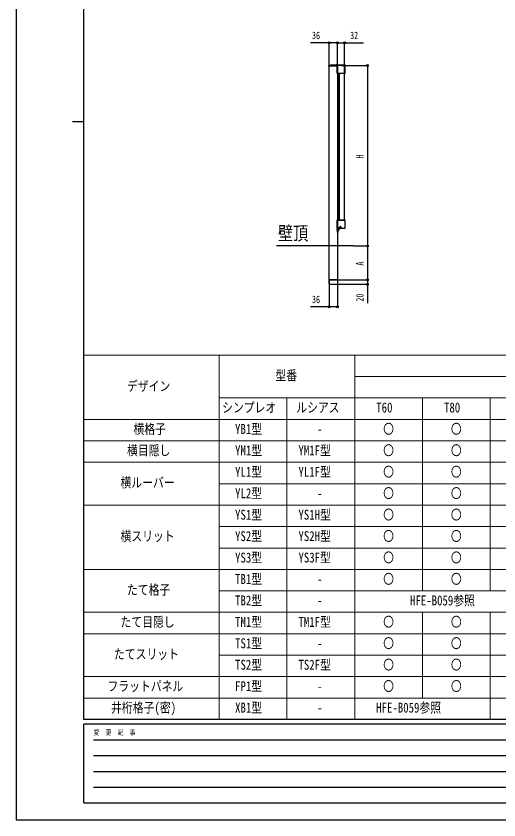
# Model space of a CAD drawing. Units: millimetres, scale not verified. Extents: x -4205 to 4205, y -2970 to 2970.
# Drawn here: x -4205 to -2066, y -2970 to 592 of the extents above; entities that cross this region are included whole.
import ezdxf
from ezdxf.enums import TextEntityAlignment as Align

# ---------------------------------------------------------------- set-up
doc = ezdxf.new("R2010")
doc.units = ezdxf.units.MM
doc.header["$LTSCALE"] = 16
doc.layers.add('0-1_TABLE1', color=7, linetype='Continuous', lineweight=18)
for name, color, linetype in [('0-2_USER1', 3, 'Continuous'), ('0-3_YKK_A1', 4, 'Continuous'), ('0-4_YKK_D', 6, 'Continuous'), ('0-5_YKK_ZWAK', 7, 'Continuous')]:
    doc.layers.add(name, color=color, linetype=linetype)
doc.styles.add('ＭＳ ゴシック', font='')
doc.styles.get('ＭＳ ゴシック').set_extended_font_data('MS Gothic')

msp = doc.modelspace()

# ---------------------------------------------------------------- linework, layer by layer
at = {"layer": '0-1_TABLE1'}
for p, q in [((-3904.98, -910), (295.02, -910)), ((-3904.98, -910), (-3904.98, -2525)), ((-3304.98, -910), (-3304.98, -2525)), ((-2704.98, -910), (-2704.98, -2525)), ((-2704.98, -1005), (295.02, -1005)), ((-3304.98, -1100), (295.02, -1100)), ((-3004.98, -1100), (-3004.98, -2525)), ((-2404.98, -1100), (-2404.98, -1955)), ((-2104.98, -1100), (-2104.98, -1955)), ((-3904.98, -1195), (295.02, -1195)), ((-3904.98, -1290), (295.02, -1290)), ((-3904.98, -1385), (295.02, -1385)), ((-3304.98, -1480), (295.02, -1480)), ((-3904.98, -1575), (295.02, -1575)), ((-3304.98, -1670), (295.02, -1670)), ((-3304.98, -1765), (295.02, -1765)), ((-3904.98, -1860), (295.02, -1860)), ((-3304.98, -1955), (295.02, -1955)), ((-3904.98, -2050), (295.02, -2050)), ((-2404.98, -2050), (-2404.98, -2430)), ((-2104.98, -2050), (-2104.98, -2525)), ((-3904.98, -2145), (295.02, -2145)), ((-3304.98, -2240), (295.02, -2240)), ((-3904.98, -2335), (295.02, -2335)), ((-3904.98, -2430), (295.02, -2430)), ((-3904.98, -2525), (295.02, -2525))]:
    msp.add_line(p, q, dxfattribs=at)
at = {"layer": '0-3_YKK_A1'}
for p, q in [((-2819.46, 370.53), (-2819.46, 373.53)), ((-2785.96, 370.53), (-2819.46, 370.53)), ((-2817.96, 375.03), (-2750.47, 375.03)), ((-2817.46, -426.37), (-2817.46, 370.53)), ((-2808.16, 376.03), (-2750.17, 376.03)), ((-2780.69, 375.03), (-2788.64, 375.03)), ((-2786.74, 377.11), (-2785.81, 375.25)), ((-2781.46, 375.03), (-2785.96, 370.53)), ((-2785.81, 375.25), (-2784.66, 374.64)), ((-2785.09, 377.52), (-2785.09, 376.63)), ((-2784.96, 363.53), (-2779.25, 363.53)), ((-2784.66, 378.53), (-2784.66, 372.89)), ((-2783.69, 373.76), (-2783.69, 340.26)), ((-2783.43, 365.58), (-2781.61, 364.68)), ((-2783.43, 361.48), (-2781.61, 362.39)), ((-2749.46, 373.53), (-2782.96, 373.53)), ((-2748.21, 374.74), (-2782.71, 374.74)), ((-2781.01, 363.53), (-2781.61, 364.68)), ((-2781.01, 363.53), (-2781.61, 362.39)), ((-2781.46, 373.53), (-2781.46, -349.37)), ((-2781.46, 367.13), (-2781.46, 359.94)), ((-2781.18, 375.03), (-2781.18, 373.53)), ((-2779.75, 375.03), (-2779.75, 373.53)), ((-2749.76, 340.03), (-2749.46, 373.53)), ((-2748.26, 340.02), (-2747.97, 372.51)), ((-2747.23, 340.26), (-2747.23, 373.76)), ((-2747.22, 344.51), (-2746.97, 372.81)), ((-2782.71, 339.28), (-2782.49, 339.28)), ((-2782.49, 339.28), (-2782.21, 339.48)), ((-2779.96, 339.13), (-2751.66, 339.13)), ((-2775.16, 339.13), (-2775.16, 339.48)), ((-2773.96, 339.13), (-2773.96, -311.87)), ((-2773.46, 339.54), (-2757.46, 339.54)), ((-2773.16, 339.13), (-2773.16, -311.87)), ((-2762.96, 339.13), (-2762.96, 339.54)), ((-2757.46, 339.54), (-2756.46, 339.48)), ((-2756.46, 339.48), (-2748.71, 339.48)), ((-2751.66, 339.13), (-2751.66, -311.87)), ((-2749.76, 340.03), (-2748.26, 340.02)), ((-2748.44, 339.28), (-2748.71, 339.48)), ((-2748.43, 339.28), (-2748.21, 339.28)), ((-2783.69, -312.99), (-2783.69, -346.49)), ((-2782.49, -312.01), (-2782.71, -312.01)), ((-2782.49, -312.01), (-2782.21, -312.21)), ((-2774.46, -312.21), (-2782.21, -312.21)), ((-2775.16, -312.46), (-2775.16, -311.87)), ((-2773.46, -312.27), (-2774.46, -312.21)), ((-2757.46, -312.27), (-2773.46, -312.27)), ((-2762.96, -312.36), (-2762.96, -311.87)), ((-2748.44, -312.01), (-2748.71, -312.21)), ((-2748.21, -312.01), (-2748.43, -312.01)), ((-2747.23, -346.49), (-2747.23, -312.99)), ((-2772.46, -354.37), (-2785.5, -354.37)), ((-2782.71, -347.48), (-2748.21, -347.48)), ((-2781.46, -365.37), (-2781.46, -348.87)), ((-2781.46, -349.37), (-2781.46, -365.37)), ((-2779.96, -348.37), (-2779.96, -365.37)), ((-2779.96, -350.12), (-2779.96, -356.37)), ((-2779.96, -350.12), (-2779.45, -350.12)), ((-2779.96, -358.62), (-2779.96, -352.37)), ((-2779.46, -347.87), (-2768.66, -347.87)), ((-2779.45, -350.12), (-2779.45, -356.37)), ((-2779.45, -358.62), (-2779.45, -352.37)), ((-2768.16, -346.37), (-2778.96, -346.37)), ((-2778.96, -359.37), (-2778.96, -349.87)), ((-2777.96, -348.87), (-2768.66, -348.87)), ((-2770.66, -339.37), (-2771.16, -339.87)), ((-2770.66, -339.37), (-2768.16, -339.37)), ((-2767.66, -341.37), (-2767.66, -345.87)), ((-2766.16, -341.37), (-2766.16, -345.37)), ((-2765.16, -343.37), (-2765.16, -345.37)), ((-2781.46, -365.37), (-2781.46, -426.37)), ((-2779.96, -365.37), (-2781.46, -365.37)), ((-2779.96, -365.37), (-2781.46, -365.37)), ((-2779.96, -358.62), (-2779.45, -358.62)), ((-2712.13, -426.37), (-3051.28, -426.37)), ((-2781.46, -426.37), (-2781.46, -576.37)), ((-2781.26, -577.37), (-2817.66, -577.37)), ((-2817.66, -596.37), (-2781.26, -596.37))]:
    msp.add_line(p, q, dxfattribs=at)
for points in [[(-2784.24, 377.52), (-2784.24, 376.63), (-2785.09, 376.63)], [(-2782.59, 377.11), (-2783.52, 375.25), (-2784.66, 374.64)], [(-2782.21, 339.48), (-2774.46, 339.48), (-2773.46, 339.54)], [(-2779.96, 339.13), (-2779.96, -311.87), (-2751.66, -311.87)], [(-2748.71, -312.21), (-2756.46, -312.21), (-2757.46, -312.27)], [(-2777.87, -352.29), (-2779.77, -353.22), (-2780.38, -354.37)], [(-2777.87, -356.44), (-2779.77, -355.51), (-2780.38, -354.37)], [(-2771.16, -339.87), (-2771.16, -340.87), (-2768.16, -340.87)], [(-2781.46, -576.37), (-2817.46, -576.37), (-2817.46, -426.37)], [(-2817.66, -596.37), (-2817.66, -576.37), (-2781.26, -576.37), (-2781.26, -596.37)]]:
    msp.add_lwpolyline(points, dxfattribs=at)
for centre, radius, start, end in [((-2817.96, 373.53), 1.5, 90, 180), ((-2808.16, 375.03), 1, 90, 180), ((-2788.64, 375.31), 0.274, 142.28591, 270), ((-2784.66, 372.23), 5.3, 94.59941, 142.28591), ((-2784.66, 372.23), 5.3, 37.71409, 85.40059), ((-2779.76, 363.53), 4.2, 117.28096, 242.71904), ((-2782.71, 373.76), 0.981, 90, 180), ((-2781.62, 367.13), 0.154, 0, 117.28096), ((-2781.62, 359.94), 0.154, 242.71904, 0), ((-2780.69, 375.31), 0.274, 270, 37.71409), ((-2750.47, 372.53), 2.5, 359.5, 90), ((-2750.17, 372.83), 3.2, 359.5, 90), ((-2748.21, 373.76), 0.981, 0, 90), ((-2782.71, 340.26), 0.981, 180, 270), ((-2748.22, 344.52), 1, 269.5, 359.5), ((-2748.21, 340.26), 0.981, 270, 0), ((-2782.71, -312.99), 0.981, 90, 180), ((-2748.21, -312.99), 0.981, 0, 90), ((-2782.71, -346.49), 0.981, 180, 270), ((-2778.96, -348.87), 2.5, 90, 180), ((-2779.46, -348.37), 0.5, 90, 180), ((-2783, -354.37), 5.53, 43.21261, 50.20587), ((-2783, -354.37), 5.53, 316.78739, 43.21261), ((-2777.96, -349.87), 1, 90, 180), ((-2768.66, -345.37), 2.5, 270, 0), ((-2768.66, -345.37), 3.5, 270, 0), ((-2768.16, -341.37), 2, 0, 90), ((-2768.16, -341.37), 0.5, 0, 90), ((-2768.16, -345.87), 0.5, 270, 0), ((-2766.16, -343.37), 1, 0, 90), ((-2748.21, -346.49), 0.981, 270, 0), ((-2779.96, -359.37), 1, 270, 0), ((-2779.96, -359.37), 1, 270, 0), ((-2783, -354.37), 5.53, 309.79413, 316.78739)]:
    msp.add_arc(centre, radius, start, end, dxfattribs=at)
at = {"layer": '0-4_YKK_D'}
for p, q in [((-2817.46, 371.53), (-2817.46, 474.63)), ((-2781.46, 374.53), (-2781.46, 474.63)), ((-2781.46, 371.53), (-2781.46, 474.63)), ((-2749.46, 370.46), (-2749.46, 474.63)), ((-2764.44, 373.63), (-2647.86, 373.63)), ((-2648.86, 373.63), (-2648.86, -426.37)), ((-2711.13, -426.37), (-2647.86, -426.37)), ((-2711.13, -426.37), (-2647.86, -426.37)), ((-2648.86, -426.37), (-2648.86, -576.37)), ((-2817.46, -577.37), (-2817.46, -697.37)), ((-2781.46, -577.37), (-2781.46, -697.37)), ((-2780.26, -576.37), (-2647.86, -576.37)), ((-2780.26, -576.37), (-2647.86, -576.37)), ((-2780.26, -596.37), (-2647.86, -596.37))]:
    msp.add_line(p, q, dxfattribs=at)
for points in [[(-2781.46, 473.63), (-2817.46, 473.63), (-2901.26, 473.63)], [(-2781.46, 473.63), (-2749.46, 473.63), (-2665.66, 473.63)], [(-2648.86, -576.37), (-2648.86, -596.37), (-2648.86, -680.17)], [(-2781.46, -696.37), (-2817.46, -696.37), (-2901.26, -696.37)]]:
    msp.add_lwpolyline(points, dxfattribs=at)
for centre in [(-2817.46, 473.63), (-2781.46, 473.63), (-2781.46, 473.63), (-2749.46, 473.63), (-2648.86, 373.63), (-2648.86, -426.37), (-2648.86, -426.37), (-2648.86, -576.37), (-2648.86, -576.37), (-2648.86, -596.37), (-2817.46, -696.37), (-2781.46, -696.37)]:
    msp.add_circle(centre, 4.25, dxfattribs=at)
at = {"layer": '0-5_YKK_ZWAK'}
for p, q in [((-3904.98, -2525), (-3904.98, 2775)), ((-3954.98, 125), (-3904.98, 125)), ((3895.02, -2525), (-3904.98, -2525)), ((-1304.98, -2545), (-3904.98, -2545)), ((-3904.98, -2895), (-3904.98, -2545)), ((-3862.48, -2615), (-1354.98, -2615)), ((-3862.48, -2685), (-1354.98, -2685)), ((-3862.48, -2755), (-1354.98, -2755)), ((-3862.48, -2825), (-1354.98, -2825)), ((-3904.98, -2895), (-1304.98, -2895))]:
    msp.add_line(p, q, dxfattribs=at)
msp.add_lwpolyline([(-4205, -2970), (4205, -2970), (4205, 2970), (-4205, 2970)], close=True, dxfattribs=at)

# ---------------------------------------------------------------- texts
at = {"layer": '0-1_TABLE1', "style": 'ＭＳ ゴシック', "width": 0.8}
for s, p in [('型番', (-3056.18, -1035)), ('デザイン', (-3713.78, -1082.5)), ('シンプレオ', (-3292.58, -1177.5)), ('ルシアス', (-2963.78, -1177.5)), ('T60', (-2609.38, -1177.5)), ('T80', (-2309.38, -1177.5)), ('横格子', (-3684.98, -1272.5)), ('YB1型', (-3234.98, -1272.5)), ('〇', (-2578.98, -1272.5)), ('〇', (-2278.98, -1272.5)), ('-', (-2870.98, -1272.5)), ('横目隠し', (-3713.78, -1367.5)), ('YM1型', (-3234.98, -1367.5)), ('YM1F型', (-2954.18, -1367.5)), ('〇', (-2578.98, -1367.5)), ('〇', (-2278.98, -1367.5)), ('YL1型', (-3234.98, -1462.5)), ('YL1F型', (-2954.18, -1462.5)), ('〇', (-2578.98, -1462.5)), ('〇', (-2278.98, -1462.5)), ('横ルーバー', (-3742.58, -1510)), ('YL2型', (-3234.98, -1557.5)), ('〇', (-2578.98, -1557.5)), ('〇', (-2278.98, -1557.5)), ('-', (-2870.98, -1557.5)), ('YS1型', (-3234.98, -1652.5)), ('YS1H型', (-2954.18, -1652.5)), ('〇', (-2578.98, -1652.5)), ('〇', (-2278.98, -1652.5)), ('横スリット', (-3742.58, -1747.5)), ('YS2型', (-3234.98, -1747.5)), ('YS2H型', (-2954.18, -1747.5)), ('〇', (-2578.98, -1747.5)), ('〇', (-2278.98, -1747.5)), ('YS3型', (-3234.98, -1842.5)), ('YS3F型', (-2954.18, -1842.5)), ('〇', (-2578.98, -1842.5)), ('〇', (-2278.98, -1842.5)), ('TB1型', (-3234.98, -1937.5)), ('〇', (-2578.98, -1937.5)), ('〇', (-2278.98, -1937.5)), ('たて格子', (-3713.78, -1985)), ('-', (-2870.98, -1937.5)), ('TB2型', (-3234.98, -2032.5)), ('HFE-B059参照', (-2459.78, -2032.5)), ('-', (-2870.98, -2032.5)), ('たて目隠し', (-3742.58, -2127.5)), ('TM1型', (-3234.98, -2127.5)), ('TM1F型', (-2954.18, -2127.5)), ('〇', (-2578.98, -2127.5)), ('〇', (-2278.98, -2127.5)), ('TS1型', (-3234.98, -2222.5)), ('〇', (-2578.98, -2222.5)), ('〇', (-2278.98, -2222.5)), ('-', (-2870.98, -2222.5)), ('たてスリット', (-3771.38, -2270)), ('TS2型', (-3234.98, -2317.5)), ('TS2F型', (-2954.18, -2317.5)), ('〇', (-2578.98, -2317.5)), ('〇', (-2278.98, -2317.5)), ('フラットパネル', (-3800.18, -2412.5)), ('FP1型', (-3234.98, -2412.5)), ('〇', (-2578.98, -2412.5)), ('〇', (-2278.98, -2412.5)), ('-', (-2870.98, -2412.5)), ('井桁格子(密)', (-3784.18, -2507.5)), ('XB1型', (-3234.98, -2507.5)), ('HFE-B059参照', (-2609.78, -2507.5)), ('-', (-2870.98, -2507.5))]:
    msp.add_text(s, height=43.99, dxfattribs=at).set_placement(p, align=Align.BOTTOM_LEFT)
at = {"layer": '0-2_USER1', "style": 'ＭＳ ゴシック', "width": 0.8}
msp.add_text('壁頂', height=61.58, dxfattribs=at).set_placement((-3044.76, -419.38), align=Align.BOTTOM_LEFT)
at = {"layer": '0-4_YKK_D', "style": 'ＭＳ ゴシック', "width": 0.8}
for s, p in [('36', (-2894.26, 480.63)), ('32', (-2725.46, 480.63)), ('36', (-2894.26, -689.37))]:
    msp.add_text(s, height=32.99, dxfattribs=at).set_placement(p, align=Align.BOTTOM_LEFT)
for s, p in [('H', (-2655.86, -38.37)), ('A', (-2655.86, -513.37)), ('20', (-2655.86, -673.17))]:
    msp.add_text(s, height=32.99, rotation=90, dxfattribs=at).set_placement(p, align=Align.BOTTOM_LEFT)
at = {"layer": '0-5_YKK_ZWAK', "style": 'ＭＳ ゴシック', "width": 0.8}
msp.add_text('変  更  記  事', height=21.99, dxfattribs=at).set_placement((-3861.31, -2600), align=Align.BOTTOM_LEFT)

doc.saveas('drawing.dxf')
